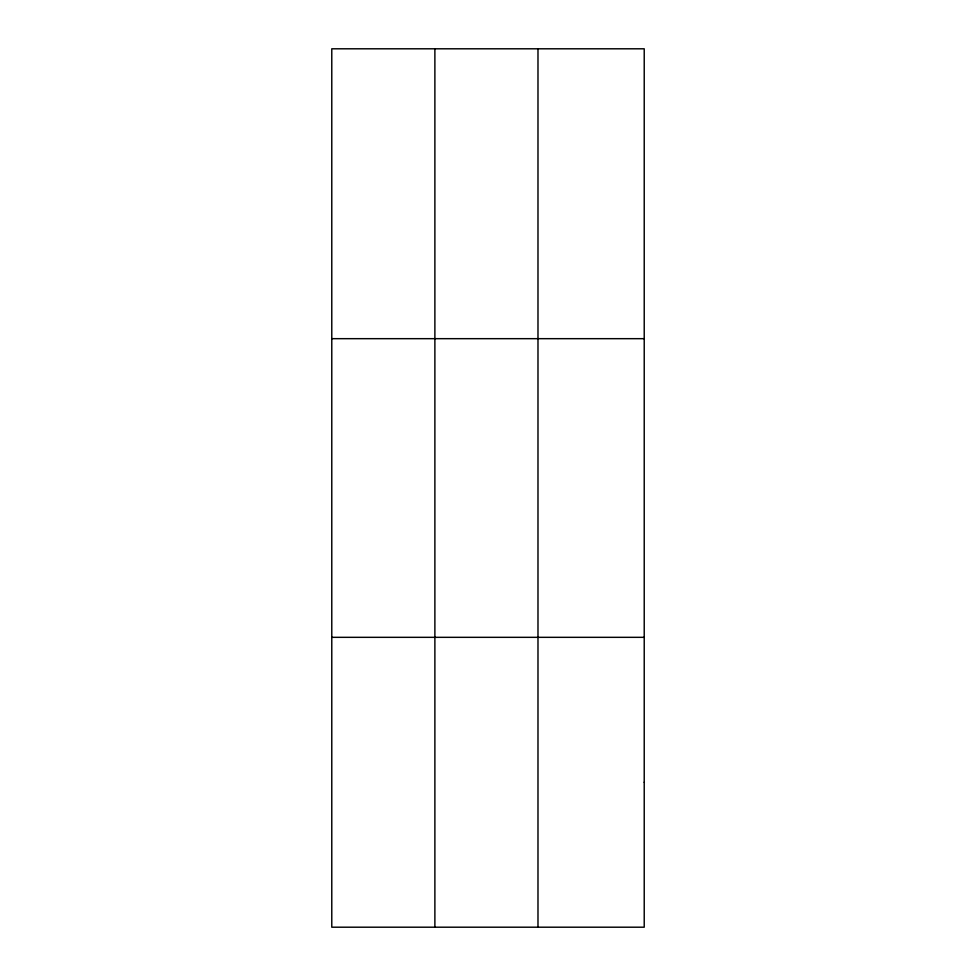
<?xml version="1.0" encoding="UTF-8"?>
<svg xmlns="http://www.w3.org/2000/svg" width="976" height="976" viewBox="0 0 976 976"><rect width="100%" height="100%" fill="white"/><g stroke="black" fill="none" stroke-linecap="round" stroke-linejoin="round"><path stroke-width="1.46" d="M434.881 927.2L434.881 48.8M537.983 927.2L537.983 48.8M331.779 338.672L644.221 338.672M331.779 637.328L644.221 637.328M644.221 782.264L644.221 927.2L331.779 927.2L331.779 48.8L644.221 48.8L644.221 782.264"/></g></svg>
